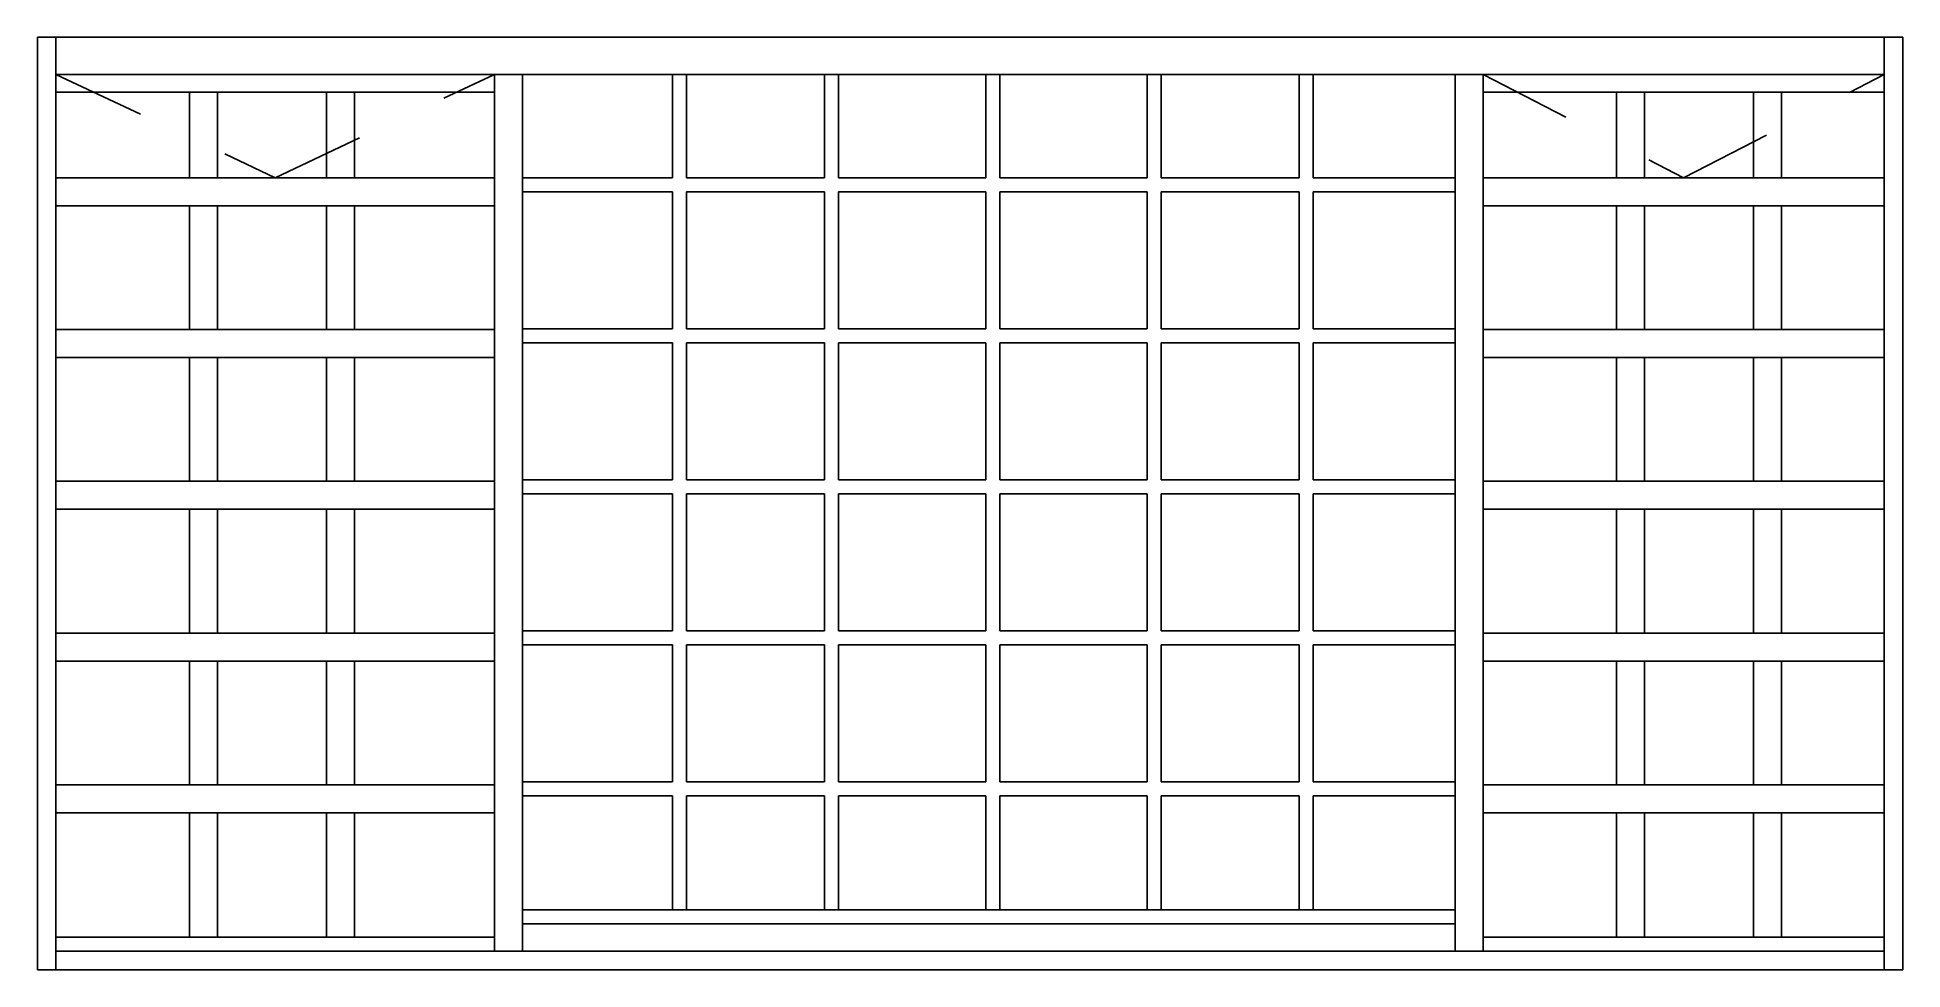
# Model space of a CAD drawing. Header units: millimetres. Extents: x 225.64 to 227.64, y 1328.35 to 1329.35.
import ezdxf

# ---------------------------------------------------------------- set-up
doc = ezdxf.new("R2010")
doc.units = ezdxf.units.MM
doc.header["$LTSCALE"] = 0.5
doc.linetypes.add('HIDDEN2', pattern=[0.1875, 0.125, -0.0625])
doc.layers.add('Gravia_Janelas', color=1, linetype='Continuous')
doc.layers.add('Gravia_Janelas_hidden2', color=1, linetype='HIDDEN2')

msp = doc.modelspace()

# ---------------------------------------------------------------- linework, layer by layer
at = {"layer": 'Gravia_Janelas', "color": 2}
for p, q in [((225.6428, 1329.349), (225.6428, 1328.349)), ((227.6428, 1329.349), (225.6428, 1329.349)), ((227.6428, 1328.349), (227.6428, 1329.349)), ((225.6428, 1328.349), (227.6428, 1328.349))]:
    msp.add_line(p, q, dxfattribs=at)
at = {"layer": 'Gravia_Janelas'}
for p, q in [((225.6628, 1329.349), (225.6628, 1328.349)), ((227.6228, 1328.349), (227.6228, 1329.349)), ((227.6228, 1329.309), (225.6628, 1329.309)), ((227.6228, 1329.309), (225.6628, 1329.309)), ((226.1328, 1329.309), (226.1328, 1328.369)), ((226.1628, 1329.309), (226.1628, 1328.369)), ((226.3238, 1329.1984), (226.3238, 1329.309)), ((226.3388, 1329.1984), (226.3388, 1329.309)), ((226.4868, 1329.1984), (226.4868, 1329.309)), ((226.5018, 1329.1984), (226.5018, 1329.309)), ((226.6598, 1329.1984), (226.6598, 1329.309)), ((226.6748, 1329.1984), (226.6748, 1329.309)), ((226.8328, 1329.1984), (226.8328, 1329.309)), ((226.8478, 1329.1984), (226.8478, 1329.309)), ((226.9958, 1329.1984), (226.9958, 1329.309)), ((227.0108, 1329.1984), (227.0108, 1329.309)), ((227.1628, 1329.309), (227.1628, 1328.369)), ((227.1928, 1329.309), (227.1928, 1328.369)), ((226.1328, 1329.2901), (225.6628, 1329.2901)), ((225.806, 1329.2901), (225.806, 1329.1984)), ((225.836, 1329.2901), (225.836, 1329.1984)), ((225.9528, 1329.2901), (225.9528, 1329.1984)), ((225.9828, 1329.2901), (225.9828, 1329.1984)), ((227.6228, 1329.2901), (227.1928, 1329.2901)), ((227.336, 1329.2901), (227.336, 1329.1984)), ((227.336, 1329.2901), (227.336, 1329.1984)), ((227.366, 1329.2901), (227.366, 1329.1984)), ((227.366, 1329.2901), (227.366, 1329.1984)), ((227.4828, 1329.2901), (227.4828, 1329.1984)), ((227.4828, 1329.2901), (227.4828, 1329.1984)), ((227.5128, 1329.2901), (227.5128, 1329.1984)), ((227.5128, 1329.2901), (227.5128, 1329.1984)), ((226.1328, 1329.1984), (225.6628, 1329.1984)), ((226.1628, 1329.1984), (226.3238, 1329.1984)), ((226.1628, 1329.1834), (226.1628, 1329.1984)), ((226.1628, 1329.1834), (226.3238, 1329.1834)), ((226.3238, 1329.0364), (226.3238, 1329.1834)), ((226.3388, 1329.1984), (226.4868, 1329.1984)), ((226.3388, 1329.0364), (226.3388, 1329.1834)), ((226.3388, 1329.1834), (226.4868, 1329.1834)), ((226.4868, 1329.0364), (226.4868, 1329.1834)), ((226.5018, 1329.1984), (226.6598, 1329.1984)), ((226.5018, 1329.0364), (226.5018, 1329.1834)), ((226.5018, 1329.1834), (226.6598, 1329.1834)), ((226.6598, 1329.0364), (226.6598, 1329.1834)), ((226.6748, 1329.1984), (226.8328, 1329.1984)), ((226.6748, 1329.0364), (226.6748, 1329.1834)), ((226.6748, 1329.1834), (226.8328, 1329.1834)), ((226.8328, 1329.0364), (226.8328, 1329.1834)), ((226.8478, 1329.1984), (226.9958, 1329.1984)), ((226.8478, 1329.0364), (226.8478, 1329.1834)), ((226.8478, 1329.1834), (226.9958, 1329.1834)), ((226.9958, 1329.0364), (226.9958, 1329.1834)), ((227.0108, 1329.1984), (227.1628, 1329.1984)), ((227.0108, 1329.0364), (227.0108, 1329.1834)), ((227.0108, 1329.1834), (227.1628, 1329.1834)), ((227.1628, 1329.1834), (227.1628, 1329.1984)), ((227.6228, 1329.1984), (227.1928, 1329.1984)), ((226.1328, 1329.1684), (225.6628, 1329.1684)), ((225.806, 1329.1684), (225.806, 1329.0356)), ((225.836, 1329.1684), (225.836, 1329.0356)), ((225.9528, 1329.1684), (225.9528, 1329.0356)), ((225.9828, 1329.1684), (225.9828, 1329.0356)), ((227.6228, 1329.1684), (227.1928, 1329.1684)), ((227.336, 1329.1684), (227.336, 1329.0356)), ((227.336, 1329.1684), (227.336, 1329.0356)), ((227.366, 1329.1684), (227.366, 1329.0356)), ((227.366, 1329.1684), (227.366, 1329.0356)), ((227.4828, 1329.1684), (227.4828, 1329.0356)), ((227.4828, 1329.1684), (227.4828, 1329.0356)), ((227.5128, 1329.1684), (227.5128, 1329.0356)), ((227.5128, 1329.1684), (227.5128, 1329.0356)), ((226.1328, 1329.0356), (225.6628, 1329.0356)), ((226.1628, 1329.0364), (226.3238, 1329.0364)), ((226.1628, 1329.0214), (226.1628, 1329.0364)), ((226.1628, 1329.0214), (226.3238, 1329.0214)), ((226.3238, 1328.8744), (226.3238, 1329.0214)), ((226.3388, 1329.0364), (226.4868, 1329.0364)), ((226.3388, 1328.8744), (226.3388, 1329.0214)), ((226.3388, 1329.0214), (226.4868, 1329.0214)), ((226.4868, 1328.8744), (226.4868, 1329.0214)), ((226.5018, 1329.0364), (226.6598, 1329.0364)), ((226.5018, 1328.8744), (226.5018, 1329.0214)), ((226.5018, 1329.0214), (226.6598, 1329.0214)), ((226.6598, 1328.8744), (226.6598, 1329.0214)), ((226.6748, 1329.0364), (226.8328, 1329.0364)), ((226.6748, 1328.8744), (226.6748, 1329.0214)), ((226.6748, 1329.0214), (226.8328, 1329.0214)), ((226.8328, 1328.8744), (226.8328, 1329.0214)), ((226.8478, 1329.0364), (226.9958, 1329.0364)), ((226.8478, 1328.8744), (226.8478, 1329.0214)), ((226.8478, 1329.0214), (226.9958, 1329.0214)), ((226.9958, 1328.8744), (226.9958, 1329.0214)), ((227.0108, 1329.0364), (227.1628, 1329.0364)), ((227.0108, 1328.8744), (227.0108, 1329.0214)), ((227.0108, 1329.0214), (227.1628, 1329.0214)), ((227.1628, 1329.0214), (227.1628, 1329.0364)), ((227.6228, 1329.0356), (227.1928, 1329.0356)), ((226.1328, 1329.0056), (225.6628, 1329.0056)), ((225.806, 1329.0056), (225.806, 1328.8728)), ((225.836, 1329.0056), (225.836, 1328.8728)), ((225.9528, 1329.0056), (225.9528, 1328.8728)), ((225.9828, 1329.0056), (225.9828, 1328.8728)), ((227.6228, 1329.0056), (227.1928, 1329.0056)), ((227.336, 1329.0056), (227.336, 1328.8728)), ((227.336, 1329.0056), (227.336, 1328.8728)), ((227.366, 1329.0056), (227.366, 1328.8728)), ((227.366, 1329.0056), (227.366, 1328.8728)), ((227.4828, 1329.0056), (227.4828, 1328.8728)), ((227.4828, 1329.0056), (227.4828, 1328.8728)), ((227.5128, 1329.0056), (227.5128, 1328.8728)), ((227.5128, 1329.0056), (227.5128, 1328.8728)), ((226.1328, 1328.8728), (225.6628, 1328.8728)), ((226.1628, 1328.8744), (226.3238, 1328.8744)), ((226.1628, 1328.8594), (226.1628, 1328.8744)), ((226.3388, 1328.8744), (226.4868, 1328.8744)), ((226.5018, 1328.8744), (226.6598, 1328.8744)), ((226.6748, 1328.8744), (226.8328, 1328.8744)), ((226.8478, 1328.8744), (226.9958, 1328.8744)), ((227.0108, 1328.8744), (227.1628, 1328.8744)), ((227.1628, 1328.8594), (227.1628, 1328.8744)), ((227.6228, 1328.8728), (227.1928, 1328.8728)), ((226.1328, 1328.8428), (225.6628, 1328.8428)), ((225.806, 1328.8428), (225.806, 1328.71)), ((225.836, 1328.8428), (225.836, 1328.71)), ((225.9528, 1328.8428), (225.9528, 1328.71)), ((225.9828, 1328.8428), (225.9828, 1328.71)), ((226.1628, 1328.8594), (226.3238, 1328.8594)), ((226.3238, 1328.7124), (226.3238, 1328.8594)), ((226.3388, 1328.7124), (226.3388, 1328.8594)), ((226.3388, 1328.8594), (226.4868, 1328.8594)), ((226.4868, 1328.7124), (226.4868, 1328.8594)), ((226.5018, 1328.7124), (226.5018, 1328.8594)), ((226.5018, 1328.8594), (226.6598, 1328.8594)), ((226.6598, 1328.7124), (226.6598, 1328.8594)), ((226.6748, 1328.7124), (226.6748, 1328.8594)), ((226.6748, 1328.8594), (226.8328, 1328.8594)), ((226.8328, 1328.7124), (226.8328, 1328.8594)), ((226.8478, 1328.7124), (226.8478, 1328.8594)), ((226.8478, 1328.8594), (226.9958, 1328.8594)), ((226.9958, 1328.7124), (226.9958, 1328.8594)), ((227.0108, 1328.7124), (227.0108, 1328.8594)), ((227.0108, 1328.8594), (227.1628, 1328.8594)), ((227.6228, 1328.8428), (227.1928, 1328.8428)), ((227.336, 1328.8428), (227.336, 1328.71)), ((227.336, 1328.8428), (227.336, 1328.71)), ((227.366, 1328.8428), (227.366, 1328.71)), ((227.366, 1328.8428), (227.366, 1328.71)), ((227.4828, 1328.8428), (227.4828, 1328.71)), ((227.4828, 1328.8428), (227.4828, 1328.71)), ((227.5128, 1328.8428), (227.5128, 1328.71)), ((227.5128, 1328.8428), (227.5128, 1328.71)), ((226.1328, 1328.71), (225.6628, 1328.71)), ((226.1628, 1328.6974), (226.1628, 1328.7124)), ((226.1628, 1328.7124), (226.3238, 1328.7124)), ((226.3388, 1328.7124), (226.4868, 1328.7124)), ((226.5018, 1328.7124), (226.6598, 1328.7124)), ((226.6748, 1328.7124), (226.8328, 1328.7124)), ((226.8478, 1328.7124), (226.9958, 1328.7124)), ((227.0108, 1328.7124), (227.1628, 1328.7124)), ((227.1628, 1328.6974), (227.1628, 1328.7124)), ((227.6228, 1328.71), (227.1928, 1328.71)), ((226.1628, 1328.6974), (226.3238, 1328.6974)), ((226.3238, 1328.5504), (226.3238, 1328.6974)), ((226.3388, 1328.5504), (226.3388, 1328.6974)), ((226.3388, 1328.6974), (226.4868, 1328.6974)), ((226.4868, 1328.5504), (226.4868, 1328.6974)), ((226.5018, 1328.5504), (226.5018, 1328.6974)), ((226.5018, 1328.6974), (226.6598, 1328.6974)), ((226.6598, 1328.5504), (226.6598, 1328.6974)), ((226.6748, 1328.5504), (226.6748, 1328.6974)), ((226.6748, 1328.6974), (226.8328, 1328.6974)), ((226.8328, 1328.5504), (226.8328, 1328.6974)), ((226.8478, 1328.5504), (226.8478, 1328.6974)), ((226.8478, 1328.6974), (226.9958, 1328.6974)), ((226.9958, 1328.5504), (226.9958, 1328.6974)), ((227.0108, 1328.5504), (227.0108, 1328.6974)), ((227.0108, 1328.6974), (227.1628, 1328.6974)), ((226.1328, 1328.68), (225.6628, 1328.68)), ((225.806, 1328.68), (225.806, 1328.5472)), ((225.836, 1328.68), (225.836, 1328.5472)), ((225.9528, 1328.68), (225.9528, 1328.5472)), ((225.9828, 1328.68), (225.9828, 1328.5472)), ((227.6228, 1328.68), (227.1928, 1328.68)), ((227.336, 1328.68), (227.336, 1328.5472)), ((227.336, 1328.68), (227.336, 1328.5472)), ((227.366, 1328.68), (227.366, 1328.5472)), ((227.366, 1328.68), (227.366, 1328.5472)), ((227.4828, 1328.68), (227.4828, 1328.5472)), ((227.4828, 1328.68), (227.4828, 1328.5472)), ((227.5128, 1328.68), (227.5128, 1328.5472)), ((227.5128, 1328.68), (227.5128, 1328.5472)), ((226.1328, 1328.5472), (225.6628, 1328.5472)), ((226.1628, 1328.5504), (226.3238, 1328.5504)), ((226.1628, 1328.5354), (226.1628, 1328.5504)), ((226.3388, 1328.5504), (226.4868, 1328.5504)), ((226.5018, 1328.5504), (226.6598, 1328.5504)), ((226.6748, 1328.5504), (226.8328, 1328.5504)), ((226.8478, 1328.5504), (226.9958, 1328.5504)), ((227.0108, 1328.5504), (227.1628, 1328.5504)), ((227.1628, 1328.5354), (227.1628, 1328.5504)), ((227.6228, 1328.5472), (227.1928, 1328.5472)), ((226.1628, 1328.5354), (226.3238, 1328.5354)), ((226.3238, 1328.4131), (226.3238, 1328.5354)), ((226.3388, 1328.4131), (226.3388, 1328.5354)), ((226.3388, 1328.5354), (226.4868, 1328.5354)), ((226.4868, 1328.4131), (226.4868, 1328.5354)), ((226.5018, 1328.4131), (226.5018, 1328.5354)), ((226.5018, 1328.5354), (226.6598, 1328.5354)), ((226.6598, 1328.4131), (226.6598, 1328.5354)), ((226.6748, 1328.4131), (226.6748, 1328.5354)), ((226.6748, 1328.5354), (226.8328, 1328.5354)), ((226.8328, 1328.4131), (226.8328, 1328.5354)), ((226.8478, 1328.4131), (226.8478, 1328.5354)), ((226.8478, 1328.5354), (226.9958, 1328.5354)), ((226.9958, 1328.4131), (226.9958, 1328.5354)), ((227.0108, 1328.4131), (227.0108, 1328.5354)), ((227.0108, 1328.5354), (227.1628, 1328.5354)), ((226.1328, 1328.5172), (225.6628, 1328.5172)), ((225.806, 1328.5172), (225.806, 1328.384)), ((225.836, 1328.5172), (225.836, 1328.384)), ((225.9528, 1328.5172), (225.9528, 1328.384)), ((225.9828, 1328.5172), (225.9828, 1328.384)), ((227.6228, 1328.5172), (227.1928, 1328.5172)), ((227.336, 1328.5172), (227.336, 1328.384)), ((227.336, 1328.5172), (227.336, 1328.384)), ((227.366, 1328.5172), (227.366, 1328.384)), ((227.366, 1328.5172), (227.366, 1328.384)), ((227.4828, 1328.5172), (227.4828, 1328.384)), ((227.4828, 1328.5172), (227.4828, 1328.384)), ((227.5128, 1328.5172), (227.5128, 1328.384)), ((227.5128, 1328.5172), (227.5128, 1328.384)), ((226.1628, 1328.4131), (227.1628, 1328.4131)), ((226.1628, 1328.3981), (226.1628, 1328.4131)), ((227.1628, 1328.3981), (227.1628, 1328.4131)), ((226.1328, 1328.384), (225.6628, 1328.384)), ((226.1628, 1328.3981), (227.1628, 1328.3981)), ((227.6228, 1328.384), (227.1928, 1328.384)), ((225.6628, 1328.369), (227.6228, 1328.369)), ((227.6228, 1328.369), (227.1528, 1328.369))]:
    msp.add_line(p, q, dxfattribs=at)
at = {"layer": 'Gravia_Janelas_hidden2'}
for p, q in [((225.6628, 1329.309), (225.8978, 1329.1984)), ((225.8978, 1329.1984), (226.1328, 1329.309)), ((227.1928, 1329.309), (227.4078, 1329.1984)), ((227.4078, 1329.1984), (227.6228, 1329.309))]:
    msp.add_line(p, q, dxfattribs=at)

doc.saveas('drawing.dxf')
